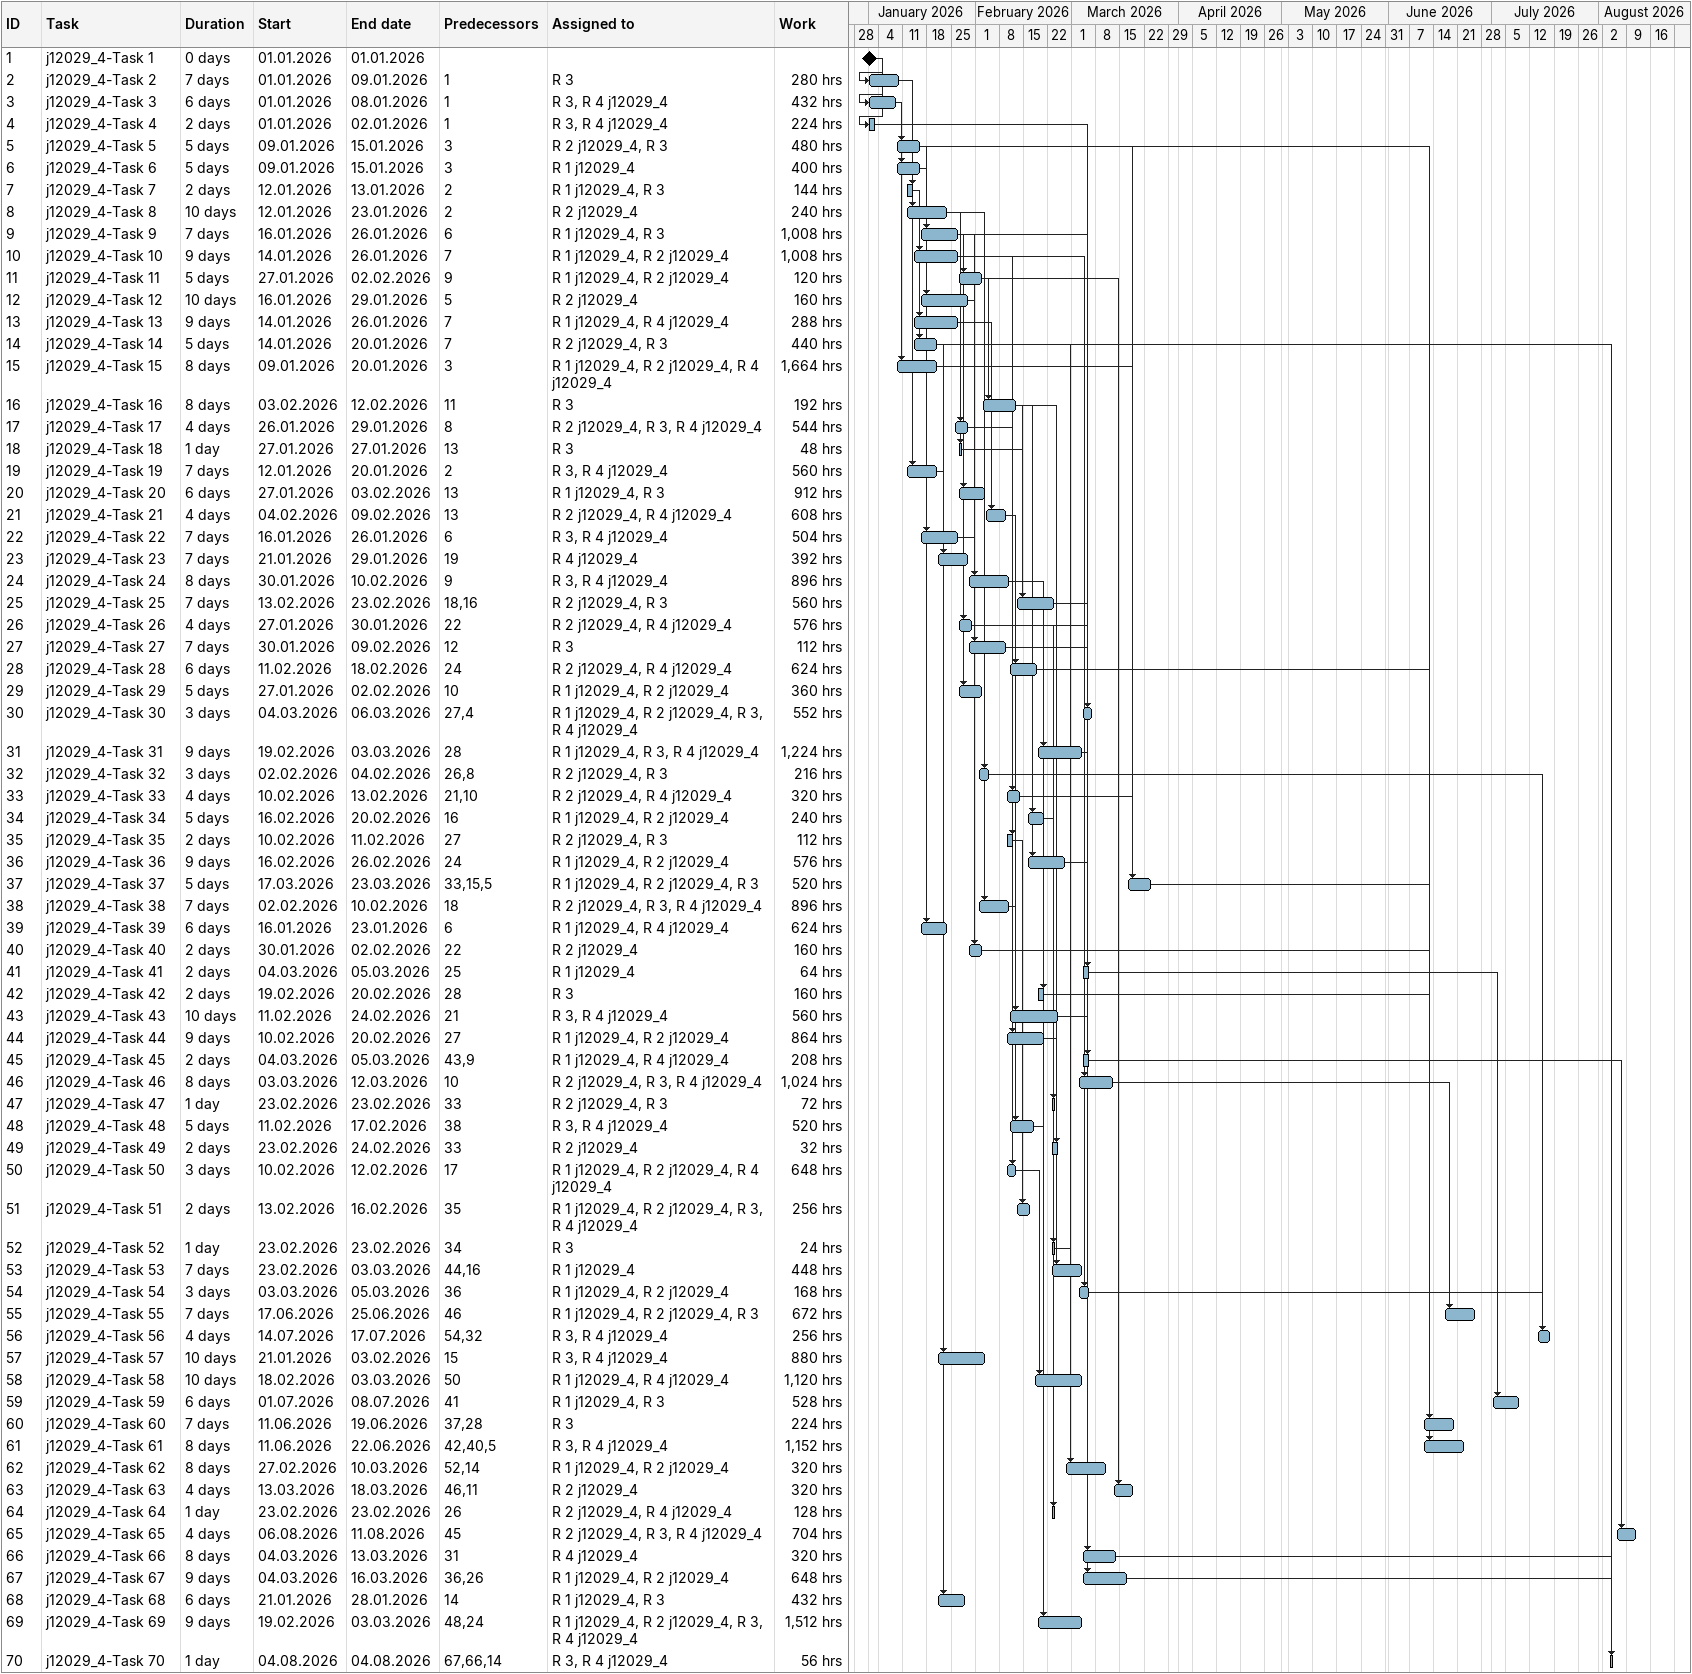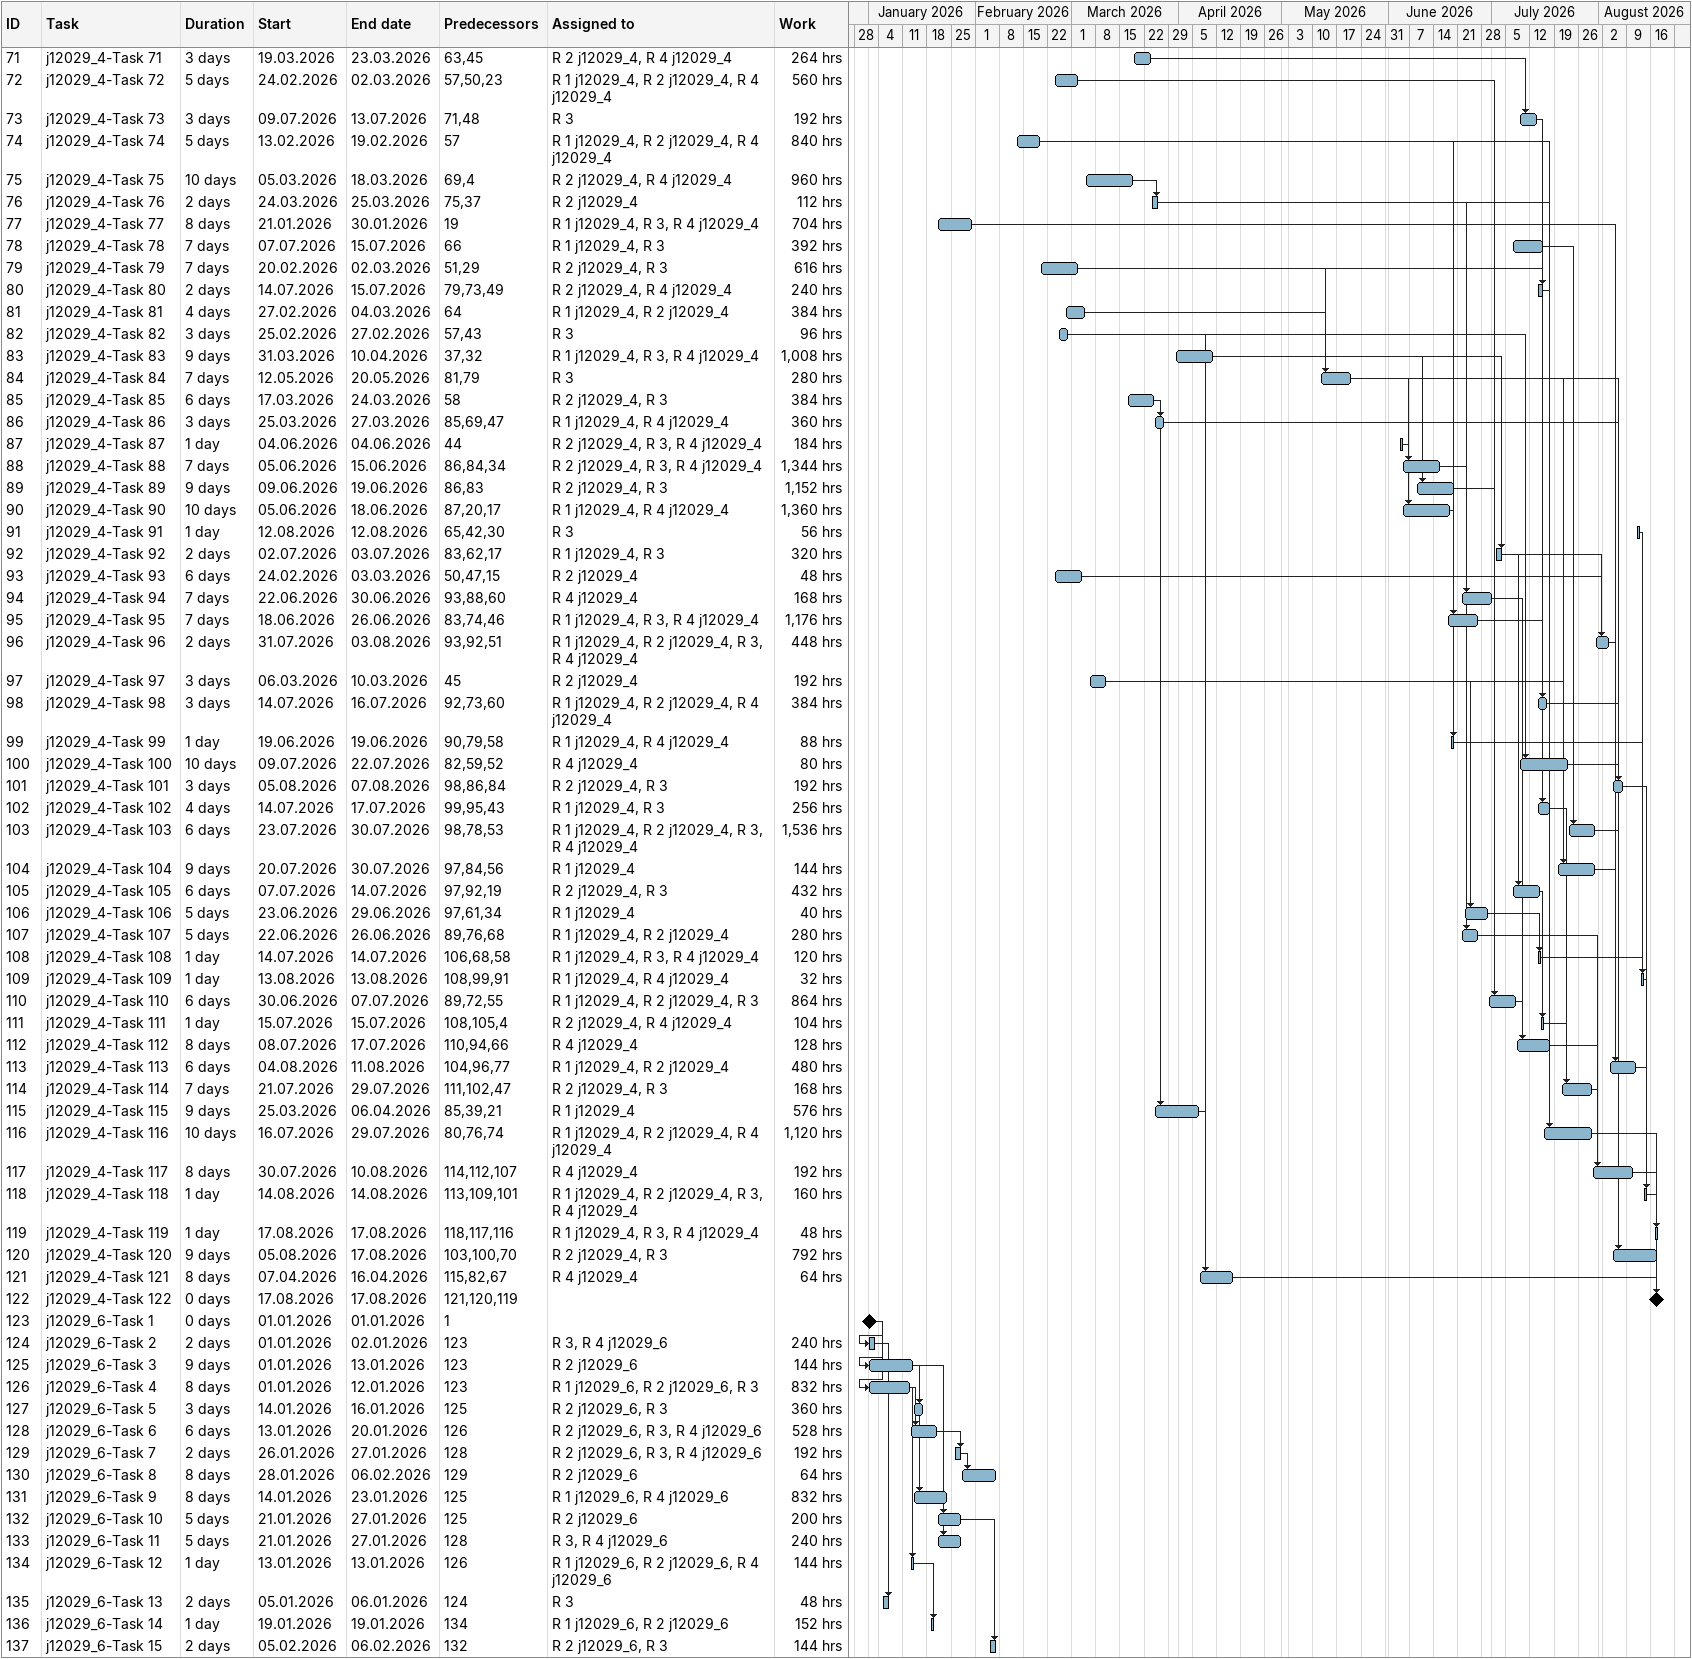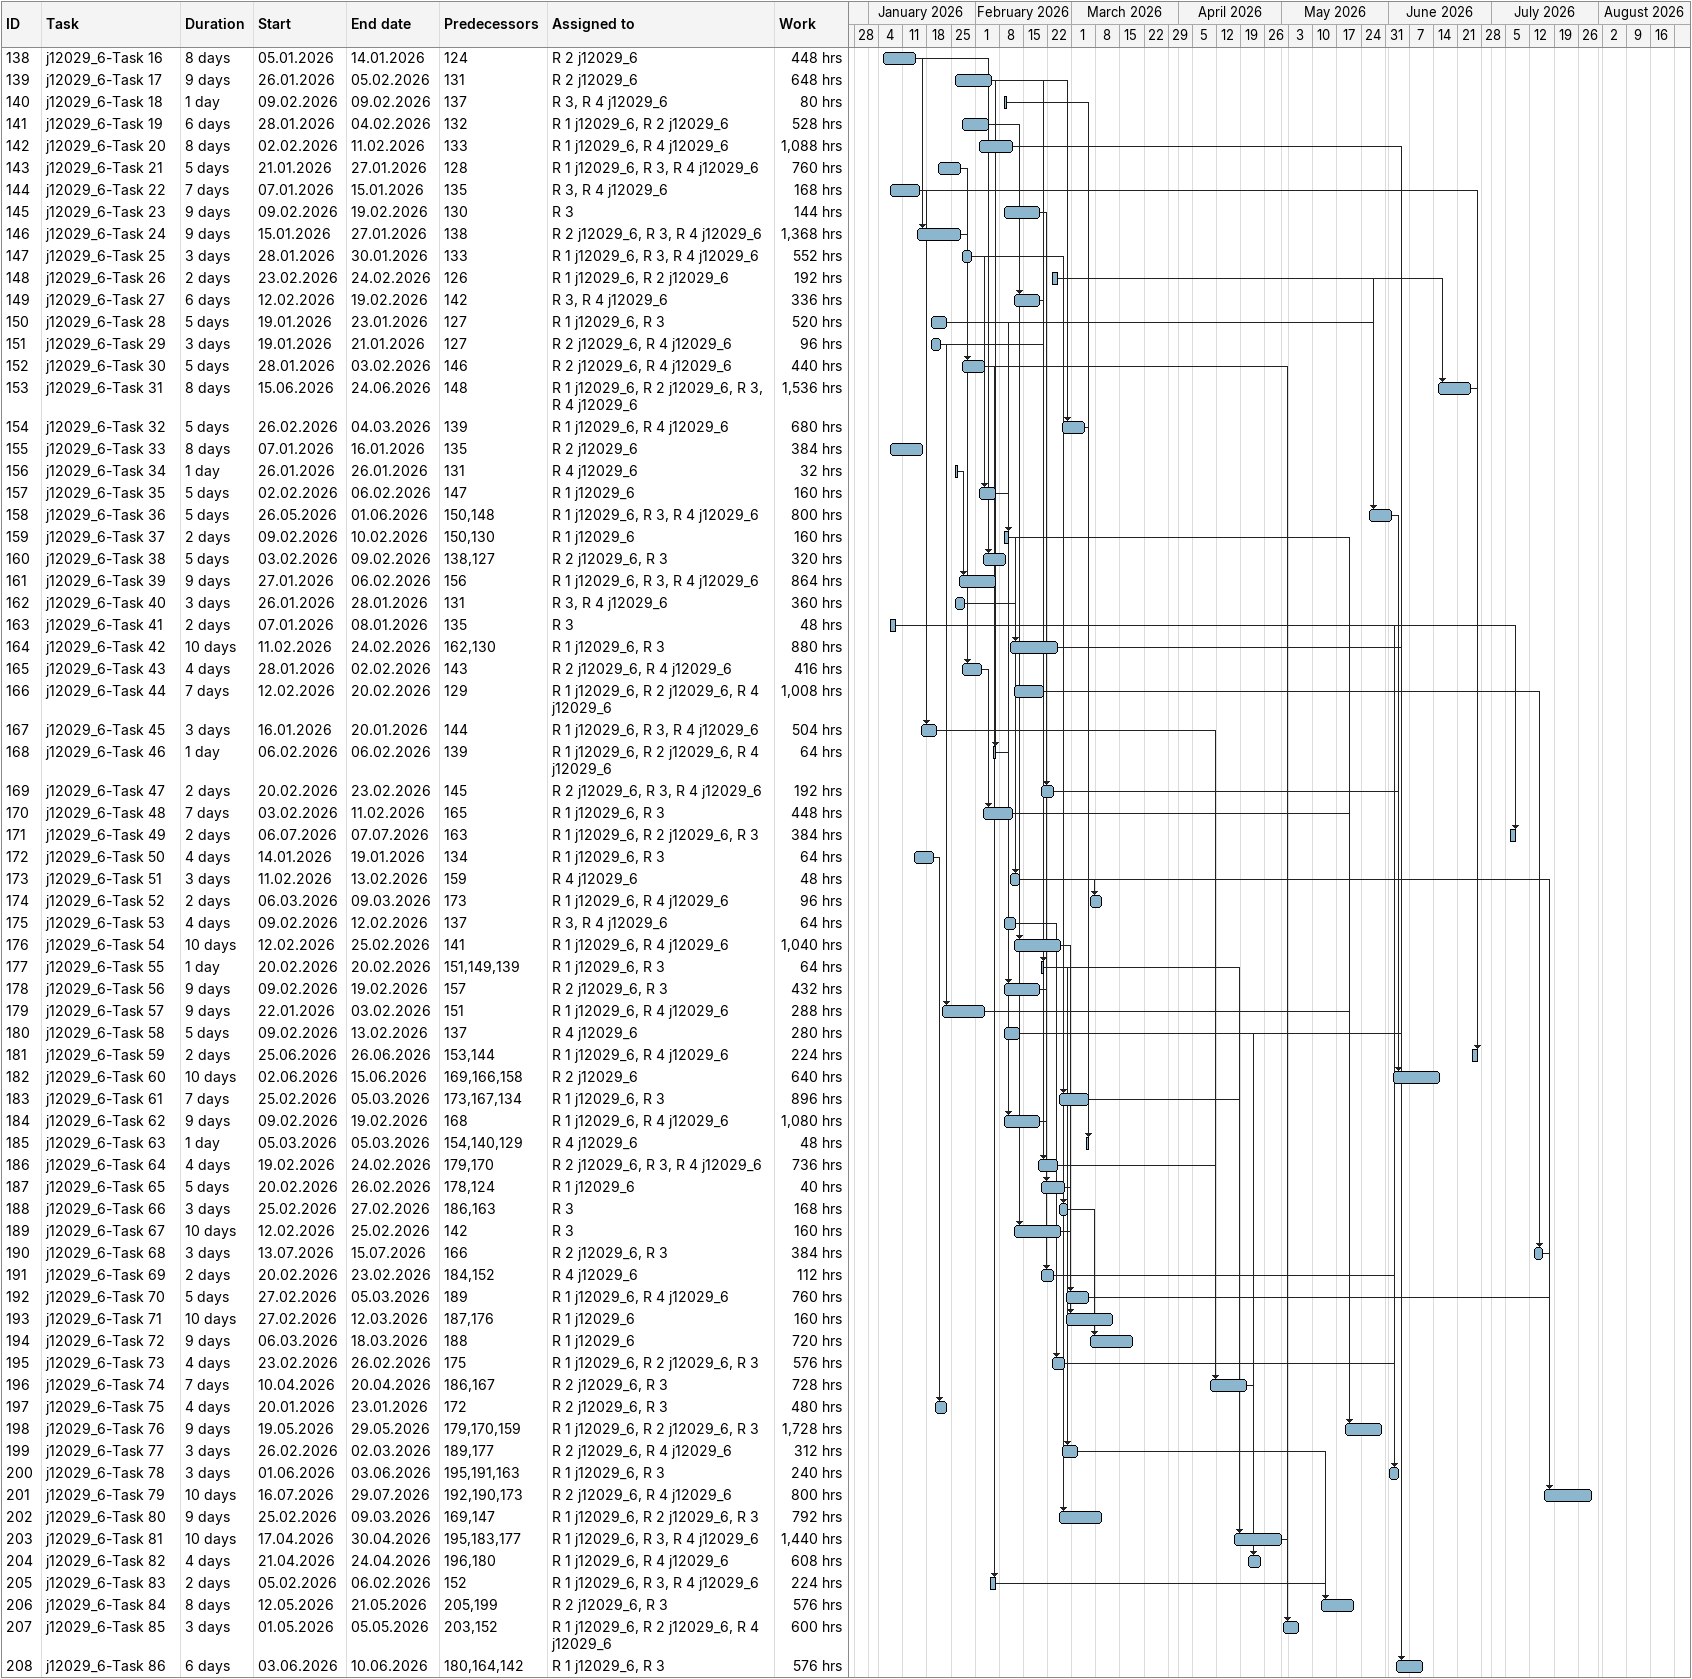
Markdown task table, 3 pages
| ID | Task | Duration | Start | Finish | Predecessors | Resources | Work (h) |
|---|---|---|---|---|---|---|---|
| 1 | j12029_4-Task 1 | 0d | 2026-01-01 | 2026-01-01 |  |  |  |
| 2 | j12029_4-Task 2 | 7d | 2026-01-01 | 2026-01-09 | 1 | R 3 | 280 |
| 3 | j12029_4-Task 3 | 6d | 2026-01-01 | 2026-01-08 | 1 | R 3, R 4 j12029_4 | 432 |
| 4 | j12029_4-Task 4 | 2d | 2026-01-01 | 2026-01-02 | 1 | R 3, R 4 j12029_4 | 224 |
| 5 | j12029_4-Task 5 | 5d | 2026-01-09 | 2026-01-15 | 3 | R 2 j12029_4, R 3 | 480 |
| 6 | j12029_4-Task 6 | 5d | 2026-01-09 | 2026-01-15 | 3 | R 1 j12029_4 | 400 |
| 7 | j12029_4-Task 7 | 2d | 2026-01-12 | 2026-01-13 | 2 | R 1 j12029_4, R 3 | 144 |
| 8 | j12029_4-Task 8 | 10d | 2026-01-12 | 2026-01-23 | 2 | R 2 j12029_4 | 240 |
| 9 | j12029_4-Task 9 | 7d | 2026-01-16 | 2026-01-26 | 6 | R 1 j12029_4, R 3 | 1008 |
| 10 | j12029_4-Task 10 | 9d | 2026-01-14 | 2026-01-26 | 7 | R 1 j12029_4, R 2 j12029_4 | 1008 |
| 11 | j12029_4-Task 11 | 5d | 2026-01-27 | 2026-02-02 | 9 | R 1 j12029_4, R 2 j12029_4 | 120 |
| 12 | j12029_4-Task 12 | 10d | 2026-01-16 | 2026-01-29 | 5 | R 2 j12029_4 | 160 |
| 13 | j12029_4-Task 13 | 9d | 2026-01-14 | 2026-01-26 | 7 | R 1 j12029_4, R 4 j12029_4 | 288 |
| 14 | j12029_4-Task 14 | 5d | 2026-01-14 | 2026-01-20 | 7 | R 2 j12029_4, R 3 | 440 |
| 15 | j12029_4-Task 15 | 8d | 2026-01-09 | 2026-01-20 | 3 | R 1 j12029_4, R 2 j12029_4, R 4 j12029_4 | 1664 |
| 16 | j12029_4-Task 16 | 8d | 2026-02-03 | 2026-02-12 | 11 | R 3 | 192 |
| 17 | j12029_4-Task 17 | 4d | 2026-01-26 | 2026-01-29 | 8 | R 2 j12029_4, R 3, R 4 j12029_4 | 544 |
| 18 | j12029_4-Task 18 | 1d | 2026-01-27 | 2026-01-27 | 13 | R 3 | 48 |
| 19 | j12029_4-Task 19 | 7d | 2026-01-12 | 2026-01-20 | 2 | R 3, R 4 j12029_4 | 560 |
| 20 | j12029_4-Task 20 | 6d | 2026-01-27 | 2026-02-03 | 13 | R 1 j12029_4, R 3 | 912 |
| 21 | j12029_4-Task 21 | 4d | 2026-02-04 | 2026-02-09 | 13 | R 2 j12029_4, R 4 j12029_4 | 608 |
| 22 | j12029_4-Task 22 | 7d | 2026-01-16 | 2026-01-26 | 6 | R 3, R 4 j12029_4 | 504 |
| 23 | j12029_4-Task 23 | 7d | 2026-01-21 | 2026-01-29 | 19 | R 4 j12029_4 | 392 |
| 24 | j12029_4-Task 24 | 8d | 2026-01-30 | 2026-02-10 | 9 | R 3, R 4 j12029_4 | 896 |
| 25 | j12029_4-Task 25 | 7d | 2026-02-13 | 2026-02-23 | 18, 16 | R 2 j12029_4, R 3 | 560 |
| 26 | j12029_4-Task 26 | 4d | 2026-01-27 | 2026-01-30 | 22 | R 2 j12029_4, R 4 j12029_4 | 576 |
| 27 | j12029_4-Task 27 | 7d | 2026-01-30 | 2026-02-09 | 12 | R 3 | 112 |
| 28 | j12029_4-Task 28 | 6d | 2026-02-11 | 2026-02-18 | 24 | R 2 j12029_4, R 4 j12029_4 | 624 |
| 29 | j12029_4-Task 29 | 5d | 2026-01-27 | 2026-02-02 | 10 | R 1 j12029_4, R 2 j12029_4 | 360 |
| 30 | j12029_4-Task 30 | 3d | 2026-03-04 | 2026-03-06 | 27, 4 | R 1 j12029_4, R 2 j12029_4, R 3, R 4 j12029_4 | 552 |
| 31 | j12029_4-Task 31 | 9d | 2026-02-19 | 2026-03-03 | 28 | R 1 j12029_4, R 3, R 4 j12029_4 | 1224 |
| 32 | j12029_4-Task 32 | 3d | 2026-02-02 | 2026-02-04 | 26, 8 | R 2 j12029_4, R 3 | 216 |
| 33 | j12029_4-Task 33 | 4d | 2026-02-10 | 2026-02-13 | 21, 10 | R 2 j12029_4, R 4 j12029_4 | 320 |
| 34 | j12029_4-Task 34 | 5d | 2026-02-16 | 2026-02-20 | 16 | R 1 j12029_4, R 2 j12029_4 | 240 |
| 35 | j12029_4-Task 35 | 2d | 2026-02-10 | 2026-02-11 | 27 | R 2 j12029_4, R 3 | 112 |
| 36 | j12029_4-Task 36 | 9d | 2026-02-16 | 2026-02-26 | 24 | R 1 j12029_4, R 2 j12029_4 | 576 |
| 37 | j12029_4-Task 37 | 5d | 2026-03-17 | 2026-03-23 | 33, 15, 5 | R 1 j12029_4, R 2 j12029_4, R 3 | 520 |
| 38 | j12029_4-Task 38 | 7d | 2026-02-02 | 2026-02-10 | 18 | R 2 j12029_4, R 3, R 4 j12029_4 | 896 |
| 39 | j12029_4-Task 39 | 6d | 2026-01-16 | 2026-01-23 | 6 | R 1 j12029_4, R 4 j12029_4 | 624 |
| 40 | j12029_4-Task 40 | 2d | 2026-01-30 | 2026-02-02 | 22 | R 2 j12029_4 | 160 |
| 41 | j12029_4-Task 41 | 2d | 2026-03-04 | 2026-03-05 | 25 | R 1 j12029_4 | 64 |
| 42 | j12029_4-Task 42 | 2d | 2026-02-19 | 2026-02-20 | 28 | R 3 | 160 |
| 43 | j12029_4-Task 43 | 10d | 2026-02-11 | 2026-02-24 | 21 | R 3, R 4 j12029_4 | 560 |
| 44 | j12029_4-Task 44 | 9d | 2026-02-10 | 2026-02-20 | 27 | R 1 j12029_4, R 2 j12029_4 | 864 |
| 45 | j12029_4-Task 45 | 2d | 2026-03-04 | 2026-03-05 | 43, 9 | R 1 j12029_4, R 4 j12029_4 | 208 |
| 46 | j12029_4-Task 46 | 8d | 2026-03-03 | 2026-03-12 | 10 | R 2 j12029_4, R 3, R 4 j12029_4 | 1024 |
| 47 | j12029_4-Task 47 | 1d | 2026-02-23 | 2026-02-23 | 33 | R 2 j12029_4, R 3 | 72 |
| 48 | j12029_4-Task 48 | 5d | 2026-02-11 | 2026-02-17 | 38 | R 3, R 4 j12029_4 | 520 |
| 49 | j12029_4-Task 49 | 2d | 2026-02-23 | 2026-02-24 | 33 | R 2 j12029_4 | 32 |
| 50 | j12029_4-Task 50 | 3d | 2026-02-10 | 2026-02-12 | 17 | R 1 j12029_4, R 2 j12029_4, R 4 j12029_4 | 648 |
| 51 | j12029_4-Task 51 | 2d | 2026-02-13 | 2026-02-16 | 35 | R 1 j12029_4, R 2 j12029_4, R 3, R 4 j12029_4 | 256 |
| 52 | j12029_4-Task 52 | 1d | 2026-02-23 | 2026-02-23 | 34 | R 3 | 24 |
| 53 | j12029_4-Task 53 | 7d | 2026-02-23 | 2026-03-03 | 44, 16 | R 1 j12029_4 | 448 |
| 54 | j12029_4-Task 54 | 3d | 2026-03-03 | 2026-03-05 | 36 | R 1 j12029_4, R 2 j12029_4 | 168 |
| 55 | j12029_4-Task 55 | 7d | 2026-06-17 | 2026-06-25 | 46 | R 1 j12029_4, R 2 j12029_4, R 3 | 672 |
| 56 | j12029_4-Task 56 | 4d | 2026-07-14 | 2026-07-17 | 54, 32 | R 3, R 4 j12029_4 | 256 |
| 57 | j12029_4-Task 57 | 10d | 2026-01-21 | 2026-02-03 | 15 | R 3, R 4 j12029_4 | 880 |
| 58 | j12029_4-Task 58 | 10d | 2026-02-18 | 2026-03-03 | 50 | R 1 j12029_4, R 4 j12029_4 | 1120 |
| 59 | j12029_4-Task 59 | 6d | 2026-07-01 | 2026-07-08 | 41 | R 1 j12029_4, R 3 | 528 |
| 60 | j12029_4-Task 60 | 7d | 2026-06-11 | 2026-06-19 | 37, 28 | R 3 | 224 |
| 61 | j12029_4-Task 61 | 8d | 2026-06-11 | 2026-06-22 | 42, 40, 5 | R 3, R 4 j12029_4 | 1152 |
| 62 | j12029_4-Task 62 | 8d | 2026-02-27 | 2026-03-10 | 52, 14 | R 1 j12029_4, R 2 j12029_4 | 320 |
| 63 | j12029_4-Task 63 | 4d | 2026-03-13 | 2026-03-18 | 46, 11 | R 2 j12029_4 | 320 |
| 64 | j12029_4-Task 64 | 1d | 2026-02-23 | 2026-02-23 | 26 | R 2 j12029_4, R 4 j12029_4 | 128 |
| 65 | j12029_4-Task 65 | 4d | 2026-08-06 | 2026-08-11 | 45 | R 2 j12029_4, R 3, R 4 j12029_4 | 704 |
| 66 | j12029_4-Task 66 | 8d | 2026-03-04 | 2026-03-13 | 31 | R 4 j12029_4 | 320 |
| 67 | j12029_4-Task 67 | 9d | 2026-03-04 | 2026-03-16 | 36, 26 | R 1 j12029_4, R 2 j12029_4 | 648 |
| 68 | j12029_4-Task 68 | 6d | 2026-01-21 | 2026-01-28 | 14 | R 1 j12029_4, R 3 | 432 |
| 69 | j12029_4-Task 69 | 9d | 2026-02-19 | 2026-03-03 | 48, 24 | R 1 j12029_4, R 2 j12029_4, R 3, R 4 j12029_4 | 1512 |
| 70 | j12029_4-Task 70 | 1d | 2026-08-04 | 2026-08-04 | 67, 66, 14 | R 3, R 4 j12029_4 | 56 |
| 71 | j12029_4-Task 71 | 3d | 2026-03-19 | 2026-03-23 | 63, 45 | R 2 j12029_4, R 4 j12029_4 | 264 |
| 72 | j12029_4-Task 72 | 5d | 2026-02-24 | 2026-03-02 | 57, 50, 23 | R 1 j12029_4, R 2 j12029_4, R 4 j12029_4 | 560 |
| 73 | j12029_4-Task 73 | 3d | 2026-07-09 | 2026-07-13 | 71, 48 | R 3 | 192 |
| 74 | j12029_4-Task 74 | 5d | 2026-02-13 | 2026-02-19 | 57 | R 1 j12029_4, R 2 j12029_4, R 4 j12029_4 | 840 |
| 75 | j12029_4-Task 75 | 10d | 2026-03-05 | 2026-03-18 | 69, 4 | R 2 j12029_4, R 4 j12029_4 | 960 |
| 76 | j12029_4-Task 76 | 2d | 2026-03-24 | 2026-03-25 | 75, 37 | R 2 j12029_4 | 112 |
| 77 | j12029_4-Task 77 | 8d | 2026-01-21 | 2026-01-30 | 19 | R 1 j12029_4, R 3, R 4 j12029_4 | 704 |
| 78 | j12029_4-Task 78 | 7d | 2026-07-07 | 2026-07-15 | 66 | R 1 j12029_4, R 3 | 392 |
| 79 | j12029_4-Task 79 | 7d | 2026-02-20 | 2026-03-02 | 51, 29 | R 2 j12029_4, R 3 | 616 |
| 80 | j12029_4-Task 80 | 2d | 2026-07-14 | 2026-07-15 | 79, 73, 49 | R 2 j12029_4, R 4 j12029_4 | 240 |
| 81 | j12029_4-Task 81 | 4d | 2026-02-27 | 2026-03-04 | 64 | R 1 j12029_4, R 2 j12029_4 | 384 |
| 82 | j12029_4-Task 82 | 3d | 2026-02-25 | 2026-02-27 | 57, 43 | R 3 | 96 |
| 83 | j12029_4-Task 83 | 9d | 2026-03-31 | 2026-04-10 | 37, 32 | R 1 j12029_4, R 3, R 4 j12029_4 | 1008 |
| 84 | j12029_4-Task 84 | 7d | 2026-05-12 | 2026-05-20 | 81, 79 | R 3 | 280 |
| 85 | j12029_4-Task 85 | 6d | 2026-03-17 | 2026-03-24 | 58 | R 2 j12029_4, R 3 | 384 |
| 86 | j12029_4-Task 86 | 3d | 2026-03-25 | 2026-03-27 | 85, 69, 47 | R 1 j12029_4, R 4 j12029_4 | 360 |
| 87 | j12029_4-Task 87 | 1d | 2026-06-04 | 2026-06-04 | 44 | R 2 j12029_4, R 3, R 4 j12029_4 | 184 |
| 88 | j12029_4-Task 88 | 7d | 2026-06-05 | 2026-06-15 | 86, 84, 34 | R 2 j12029_4, R 3, R 4 j12029_4 | 1344 |
| 89 | j12029_4-Task 89 | 9d | 2026-06-09 | 2026-06-19 | 86, 83 | R 2 j12029_4, R 3 | 1152 |
| 90 | j12029_4-Task 90 | 10d | 2026-06-05 | 2026-06-18 | 87, 20, 17 | R 1 j12029_4, R 4 j12029_4 | 1360 |
| 91 | j12029_4-Task 91 | 1d | 2026-08-12 | 2026-08-12 | 65, 42, 30 | R 3 | 56 |
| 92 | j12029_4-Task 92 | 2d | 2026-07-02 | 2026-07-03 | 83, 62, 17 | R 1 j12029_4, R 3 | 320 |
| 93 | j12029_4-Task 93 | 6d | 2026-02-24 | 2026-03-03 | 50, 47, 15 | R 2 j12029_4 | 48 |
| 94 | j12029_4-Task 94 | 7d | 2026-06-22 | 2026-06-30 | 93, 88, 60 | R 4 j12029_4 | 168 |
| 95 | j12029_4-Task 95 | 7d | 2026-06-18 | 2026-06-26 | 83, 74, 46 | R 1 j12029_4, R 3, R 4 j12029_4 | 1176 |
| 96 | j12029_4-Task 96 | 2d | 2026-07-31 | 2026-08-03 | 93, 92, 51 | R 1 j12029_4, R 2 j12029_4, R 3, R 4 j12029_4 | 448 |
| 97 | j12029_4-Task 97 | 3d | 2026-03-06 | 2026-03-10 | 45 | R 2 j12029_4 | 192 |
| 98 | j12029_4-Task 98 | 3d | 2026-07-14 | 2026-07-16 | 92, 73, 60 | R 1 j12029_4, R 2 j12029_4, R 4 j12029_4 | 384 |
| 99 | j12029_4-Task 99 | 1d | 2026-06-19 | 2026-06-19 | 90, 79, 58 | R 1 j12029_4, R 4 j12029_4 | 88 |
| 100 | j12029_4-Task 100 | 10d | 2026-07-09 | 2026-07-22 | 82, 59, 52 | R 4 j12029_4 | 80 |
| 101 | j12029_4-Task 101 | 3d | 2026-08-05 | 2026-08-07 | 98, 86, 84 | R 2 j12029_4, R 3 | 192 |
| 102 | j12029_4-Task 102 | 4d | 2026-07-14 | 2026-07-17 | 99, 95, 43 | R 1 j12029_4, R 3 | 256 |
| 103 | j12029_4-Task 103 | 6d | 2026-07-23 | 2026-07-30 | 98, 78, 53 | R 1 j12029_4, R 2 j12029_4, R 3, R 4 j12029_4 | 1536 |
| 104 | j12029_4-Task 104 | 9d | 2026-07-20 | 2026-07-30 | 97, 84, 56 | R 1 j12029_4 | 144 |
| 105 | j12029_4-Task 105 | 6d | 2026-07-07 | 2026-07-14 | 97, 92, 19 | R 2 j12029_4, R 3 | 432 |
| 106 | j12029_4-Task 106 | 5d | 2026-06-23 | 2026-06-29 | 97, 61, 34 | R 1 j12029_4 | 40 |
| 107 | j12029_4-Task 107 | 5d | 2026-06-22 | 2026-06-26 | 89, 76, 68 | R 1 j12029_4, R 2 j12029_4 | 280 |
| 108 | j12029_4-Task 108 | 1d | 2026-07-14 | 2026-07-14 | 106, 68, 58 | R 1 j12029_4, R 3, R 4 j12029_4 | 120 |
| 109 | j12029_4-Task 109 | 1d | 2026-08-13 | 2026-08-13 | 108, 99, 91 | R 1 j12029_4, R 4 j12029_4 | 32 |
| 110 | j12029_4-Task 110 | 6d | 2026-06-30 | 2026-07-07 | 89, 72, 55 | R 1 j12029_4, R 2 j12029_4, R 3 | 864 |
| 111 | j12029_4-Task 111 | 1d | 2026-07-15 | 2026-07-15 | 108, 105, 4 | R 2 j12029_4, R 4 j12029_4 | 104 |
| 112 | j12029_4-Task 112 | 8d | 2026-07-08 | 2026-07-17 | 110, 94, 66 | R 4 j12029_4 | 128 |
| 113 | j12029_4-Task 113 | 6d | 2026-08-04 | 2026-08-11 | 104, 96, 77 | R 1 j12029_4, R 2 j12029_4 | 480 |
| 114 | j12029_4-Task 114 | 7d | 2026-07-21 | 2026-07-29 | 111, 102, 47 | R 2 j12029_4, R 3 | 168 |
| 115 | j12029_4-Task 115 | 9d | 2026-03-25 | 2026-04-06 | 85, 39, 21 | R 1 j12029_4 | 576 |
| 116 | j12029_4-Task 116 | 10d | 2026-07-16 | 2026-07-29 | 80, 76, 74 | R 1 j12029_4, R 2 j12029_4, R 4 j12029_4 | 1120 |
| 117 | j12029_4-Task 117 | 8d | 2026-07-30 | 2026-08-10 | 114, 112, 107 | R 4 j12029_4 | 192 |
| 118 | j12029_4-Task 118 | 1d | 2026-08-14 | 2026-08-14 | 113, 109, 101 | R 1 j12029_4, R 2 j12029_4, R 3, R 4 j12029_4 | 160 |
| 119 | j12029_4-Task 119 | 1d | 2026-08-17 | 2026-08-17 | 118, 117, 116 | R 1 j12029_4, R 3, R 4 j12029_4 | 48 |
| 120 | j12029_4-Task 120 | 9d | 2026-08-05 | 2026-08-17 | 103, 100, 70 | R 2 j12029_4, R 3 | 792 |
| 121 | j12029_4-Task 121 | 8d | 2026-04-07 | 2026-04-16 | 115, 82, 67 | R 4 j12029_4 | 64 |
| 122 | j12029_4-Task 122 | 0d | 2026-08-17 | 2026-08-17 | 121, 120, 119 |  |  |
| 123 | j12029_6-Task 1 | 0d | 2026-01-01 | 2026-01-01 | 1 |  |  |
| 124 | j12029_6-Task 2 | 2d | 2026-01-01 | 2026-01-02 | 123 | R 3, R 4 j12029_6 | 240 |
| 125 | j12029_6-Task 3 | 9d | 2026-01-01 | 2026-01-13 | 123 | R 2 j12029_6 | 144 |
| 126 | j12029_6-Task 4 | 8d | 2026-01-01 | 2026-01-12 | 123 | R 1 j12029_6, R 2 j12029_6, R 3 | 832 |
| 127 | j12029_6-Task 5 | 3d | 2026-01-14 | 2026-01-16 | 125 | R 2 j12029_6, R 3 | 360 |
| 128 | j12029_6-Task 6 | 6d | 2026-01-13 | 2026-01-20 | 126 | R 2 j12029_6, R 3, R 4 j12029_6 | 528 |
| 129 | j12029_6-Task 7 | 2d | 2026-01-26 | 2026-01-27 | 128 | R 2 j12029_6, R 3, R 4 j12029_6 | 192 |
| 130 | j12029_6-Task 8 | 8d | 2026-01-28 | 2026-02-06 | 129 | R 2 j12029_6 | 64 |
| 131 | j12029_6-Task 9 | 8d | 2026-01-14 | 2026-01-23 | 125 | R 1 j12029_6, R 4 j12029_6 | 832 |
| 132 | j12029_6-Task 10 | 5d | 2026-01-21 | 2026-01-27 | 125 | R 2 j12029_6 | 200 |
| 133 | j12029_6-Task 11 | 5d | 2026-01-21 | 2026-01-27 | 128 | R 3, R 4 j12029_6 | 240 |
| 134 | j12029_6-Task 12 | 1d | 2026-01-13 | 2026-01-13 | 126 | R 1 j12029_6, R 2 j12029_6, R 4 j12029_6 | 144 |
| 135 | j12029_6-Task 13 | 2d | 2026-01-05 | 2026-01-06 | 124 | R 3 | 48 |
| 136 | j12029_6-Task 14 | 1d | 2026-01-19 | 2026-01-19 | 134 | R 1 j12029_6, R 2 j12029_6 | 152 |
| 137 | j12029_6-Task 15 | 2d | 2026-02-05 | 2026-02-06 | 132 | R 2 j12029_6, R 3 | 144 |
| 138 | j12029_6-Task 16 | 8d | 2026-01-05 | 2026-01-14 | 124 | R 2 j12029_6 | 448 |
| 139 | j12029_6-Task 17 | 9d | 2026-01-26 | 2026-02-05 | 131 | R 2 j12029_6 | 648 |
| 140 | j12029_6-Task 18 | 1d | 2026-02-09 | 2026-02-09 | 137 | R 3, R 4 j12029_6 | 80 |
| 141 | j12029_6-Task 19 | 6d | 2026-01-28 | 2026-02-04 | 132 | R 1 j12029_6, R 2 j12029_6 | 528 |
| 142 | j12029_6-Task 20 | 8d | 2026-02-02 | 2026-02-11 | 133 | R 1 j12029_6, R 4 j12029_6 | 1088 |
| 143 | j12029_6-Task 21 | 5d | 2026-01-21 | 2026-01-27 | 128 | R 1 j12029_6, R 3, R 4 j12029_6 | 760 |
| 144 | j12029_6-Task 22 | 7d | 2026-01-07 | 2026-01-15 | 135 | R 3, R 4 j12029_6 | 168 |
| 145 | j12029_6-Task 23 | 9d | 2026-02-09 | 2026-02-19 | 130 | R 3 | 144 |
| 146 | j12029_6-Task 24 | 9d | 2026-01-15 | 2026-01-27 | 138 | R 2 j12029_6, R 3, R 4 j12029_6 | 1368 |
| 147 | j12029_6-Task 25 | 3d | 2026-01-28 | 2026-01-30 | 133 | R 1 j12029_6, R 3, R 4 j12029_6 | 552 |
| 148 | j12029_6-Task 26 | 2d | 2026-02-23 | 2026-02-24 | 126 | R 1 j12029_6, R 2 j12029_6 | 192 |
| 149 | j12029_6-Task 27 | 6d | 2026-02-12 | 2026-02-19 | 142 | R 3, R 4 j12029_6 | 336 |
| 150 | j12029_6-Task 28 | 5d | 2026-01-19 | 2026-01-23 | 127 | R 1 j12029_6, R 3 | 520 |
| 151 | j12029_6-Task 29 | 3d | 2026-01-19 | 2026-01-21 | 127 | R 2 j12029_6, R 4 j12029_6 | 96 |
| 152 | j12029_6-Task 30 | 5d | 2026-01-28 | 2026-02-03 | 146 | R 2 j12029_6, R 4 j12029_6 | 440 |
| 153 | j12029_6-Task 31 | 8d | 2026-06-15 | 2026-06-24 | 148 | R 1 j12029_6, R 2 j12029_6, R 3, R 4 j12029_6 | 1536 |
| 154 | j12029_6-Task 32 | 5d | 2026-02-26 | 2026-03-04 | 139 | R 1 j12029_6, R 4 j12029_6 | 680 |
| 155 | j12029_6-Task 33 | 8d | 2026-01-07 | 2026-01-16 | 135 | R 2 j12029_6 | 384 |
| 156 | j12029_6-Task 34 | 1d | 2026-01-26 | 2026-01-26 | 131 | R 4 j12029_6 | 32 |
| 157 | j12029_6-Task 35 | 5d | 2026-02-02 | 2026-02-06 | 147 | R 1 j12029_6 | 160 |
| 158 | j12029_6-Task 36 | 5d | 2026-05-26 | 2026-06-01 | 150, 148 | R 1 j12029_6, R 3, R 4 j12029_6 | 800 |
| 159 | j12029_6-Task 37 | 2d | 2026-02-09 | 2026-02-10 | 150, 130 | R 1 j12029_6 | 160 |
| 160 | j12029_6-Task 38 | 5d | 2026-02-03 | 2026-02-09 | 138, 127 | R 2 j12029_6, R 3 | 320 |
| 161 | j12029_6-Task 39 | 9d | 2026-01-27 | 2026-02-06 | 156 | R 1 j12029_6, R 3, R 4 j12029_6 | 864 |
| 162 | j12029_6-Task 40 | 3d | 2026-01-26 | 2026-01-28 | 131 | R 3, R 4 j12029_6 | 360 |
| 163 | j12029_6-Task 41 | 2d | 2026-01-07 | 2026-01-08 | 135 | R 3 | 48 |
| 164 | j12029_6-Task 42 | 10d | 2026-02-11 | 2026-02-24 | 162, 130 | R 1 j12029_6, R 3 | 880 |
| 165 | j12029_6-Task 43 | 4d | 2026-01-28 | 2026-02-02 | 143 | R 2 j12029_6, R 4 j12029_6 | 416 |
| 166 | j12029_6-Task 44 | 7d | 2026-02-12 | 2026-02-20 | 129 | R 1 j12029_6, R 2 j12029_6, R 4 j12029_6 | 1008 |
| 167 | j12029_6-Task 45 | 3d | 2026-01-16 | 2026-01-20 | 144 | R 1 j12029_6, R 3, R 4 j12029_6 | 504 |
| 168 | j12029_6-Task 46 | 1d | 2026-02-06 | 2026-02-06 | 139 | R 1 j12029_6, R 2 j12029_6, R 4 j12029_6 | 64 |
| 169 | j12029_6-Task 47 | 2d | 2026-02-20 | 2026-02-23 | 145 | R 2 j12029_6, R 3, R 4 j12029_6 | 192 |
| 170 | j12029_6-Task 48 | 7d | 2026-02-03 | 2026-02-11 | 165 | R 1 j12029_6, R 3 | 448 |
| 171 | j12029_6-Task 49 | 2d | 2026-07-06 | 2026-07-07 | 163 | R 1 j12029_6, R 2 j12029_6, R 3 | 384 |
| 172 | j12029_6-Task 50 | 4d | 2026-01-14 | 2026-01-19 | 134 | R 1 j12029_6, R 3 | 64 |
| 173 | j12029_6-Task 51 | 3d | 2026-02-11 | 2026-02-13 | 159 | R 4 j12029_6 | 48 |
| 174 | j12029_6-Task 52 | 2d | 2026-03-06 | 2026-03-09 | 173 | R 1 j12029_6, R 4 j12029_6 | 96 |
| 175 | j12029_6-Task 53 | 4d | 2026-02-09 | 2026-02-12 | 137 | R 3, R 4 j12029_6 | 64 |
| 176 | j12029_6-Task 54 | 10d | 2026-02-12 | 2026-02-25 | 141 | R 1 j12029_6, R 4 j12029_6 | 1040 |
| 177 | j12029_6-Task 55 | 1d | 2026-02-20 | 2026-02-20 | 151, 149, 139 | R 1 j12029_6, R 3 | 64 |
| 178 | j12029_6-Task 56 | 9d | 2026-02-09 | 2026-02-19 | 157 | R 2 j12029_6, R 3 | 432 |
| 179 | j12029_6-Task 57 | 9d | 2026-01-22 | 2026-02-03 | 151 | R 1 j12029_6, R 4 j12029_6 | 288 |
| 180 | j12029_6-Task 58 | 5d | 2026-02-09 | 2026-02-13 | 137 | R 4 j12029_6 | 280 |
| 181 | j12029_6-Task 59 | 2d | 2026-06-25 | 2026-06-26 | 153, 144 | R 1 j12029_6, R 4 j12029_6 | 224 |
| 182 | j12029_6-Task 60 | 10d | 2026-06-02 | 2026-06-15 | 169, 166, 158 | R 2 j12029_6 | 640 |
| 183 | j12029_6-Task 61 | 7d | 2026-02-25 | 2026-03-05 | 173, 167, 134 | R 1 j12029_6, R 3 | 896 |
| 184 | j12029_6-Task 62 | 9d | 2026-02-09 | 2026-02-19 | 168 | R 1 j12029_6, R 4 j12029_6 | 1080 |
| 185 | j12029_6-Task 63 | 1d | 2026-03-05 | 2026-03-05 | 154, 140, 129 | R 4 j12029_6 | 48 |
| 186 | j12029_6-Task 64 | 4d | 2026-02-19 | 2026-02-24 | 179, 170 | R 2 j12029_6, R 3, R 4 j12029_6 | 736 |
| 187 | j12029_6-Task 65 | 5d | 2026-02-20 | 2026-02-26 | 178, 124 | R 1 j12029_6 | 40 |
| 188 | j12029_6-Task 66 | 3d | 2026-02-25 | 2026-02-27 | 186, 163 | R 3 | 168 |
| 189 | j12029_6-Task 67 | 10d | 2026-02-12 | 2026-02-25 | 142 | R 3 | 160 |
| 190 | j12029_6-Task 68 | 3d | 2026-07-13 | 2026-07-15 | 166 | R 2 j12029_6, R 3 | 384 |
| 191 | j12029_6-Task 69 | 2d | 2026-02-20 | 2026-02-23 | 184, 152 | R 4 j12029_6 | 112 |
| 192 | j12029_6-Task 70 | 5d | 2026-02-27 | 2026-03-05 | 189 | R 1 j12029_6, R 4 j12029_6 | 760 |
| 193 | j12029_6-Task 71 | 10d | 2026-02-27 | 2026-03-12 | 187, 176 | R 1 j12029_6 | 160 |
| 194 | j12029_6-Task 72 | 9d | 2026-03-06 | 2026-03-18 | 188 | R 1 j12029_6 | 720 |
| 195 | j12029_6-Task 73 | 4d | 2026-02-23 | 2026-02-26 | 175 | R 1 j12029_6, R 2 j12029_6, R 3 | 576 |
| 196 | j12029_6-Task 74 | 7d | 2026-04-10 | 2026-04-20 | 186, 167 | R 2 j12029_6, R 3 | 728 |
| 197 | j12029_6-Task 75 | 4d | 2026-01-20 | 2026-01-23 | 172 | R 2 j12029_6, R 3 | 480 |
| 198 | j12029_6-Task 76 | 9d | 2026-05-19 | 2026-05-29 | 179, 170, 159 | R 1 j12029_6, R 2 j12029_6, R 3 | 1728 |
| 199 | j12029_6-Task 77 | 3d | 2026-02-26 | 2026-03-02 | 189, 177 | R 2 j12029_6, R 4 j12029_6 | 312 |
| 200 | j12029_6-Task 78 | 3d | 2026-06-01 | 2026-06-03 | 195, 191, 163 | R 1 j12029_6, R 3 | 240 |
| 201 | j12029_6-Task 79 | 10d | 2026-07-16 | 2026-07-29 | 192, 190, 173 | R 2 j12029_6, R 4 j12029_6 | 800 |
| 202 | j12029_6-Task 80 | 9d | 2026-02-25 | 2026-03-09 | 169, 147 | R 1 j12029_6, R 2 j12029_6, R 3 | 792 |
| 203 | j12029_6-Task 81 | 10d | 2026-04-17 | 2026-04-30 | 195, 183, 177 | R 1 j12029_6, R 3, R 4 j12029_6 | 1440 |
| 204 | j12029_6-Task 82 | 4d | 2026-04-21 | 2026-04-24 | 196, 180 | R 1 j12029_6, R 4 j12029_6 | 608 |
| 205 | j12029_6-Task 83 | 2d | 2026-02-05 | 2026-02-06 | 152 | R 1 j12029_6, R 3, R 4 j12029_6 | 224 |
| 206 | j12029_6-Task 84 | 8d | 2026-05-12 | 2026-05-21 | 205, 199 | R 2 j12029_6, R 3 | 576 |
| 207 | j12029_6-Task 85 | 3d | 2026-05-01 | 2026-05-05 | 203, 152 | R 1 j12029_6, R 2 j12029_6, R 4 j12029_6 | 600 |
| 208 | j12029_6-Task 86 | 6d | 2026-06-03 | 2026-06-10 | 180, 164, 142 | R 1 j12029_6, R 3 | 576 |
